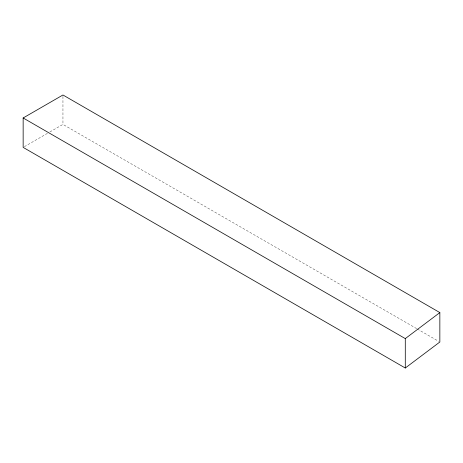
<?xml version="1.0" encoding="UTF-8"?>
<svg xmlns="http://www.w3.org/2000/svg" width="463" height="463" viewBox="0 0 463 463"><rect width="100%" height="100%" fill="white"/><g stroke="black" fill="none" stroke-linecap="round" stroke-linejoin="round"><path stroke-width="0.35" stroke-dasharray="2.31 1.74" d="M24.394 146.667L47.405 133.379M49.894 131.943L62.951 124.402L416.683 328.632M417.313 328.99L438.6 341.283M62.951 96.426L62.951 124.402"/><path stroke-width="0.69" d="M405.287 368.01L405.287 338.598L439.85 312.589L62.951 94.99L23.15 117.972L23.15 147.384L405.287 368.01L439.85 342.007L439.85 312.589M23.15 117.972L405.287 338.598"/></g></svg>
